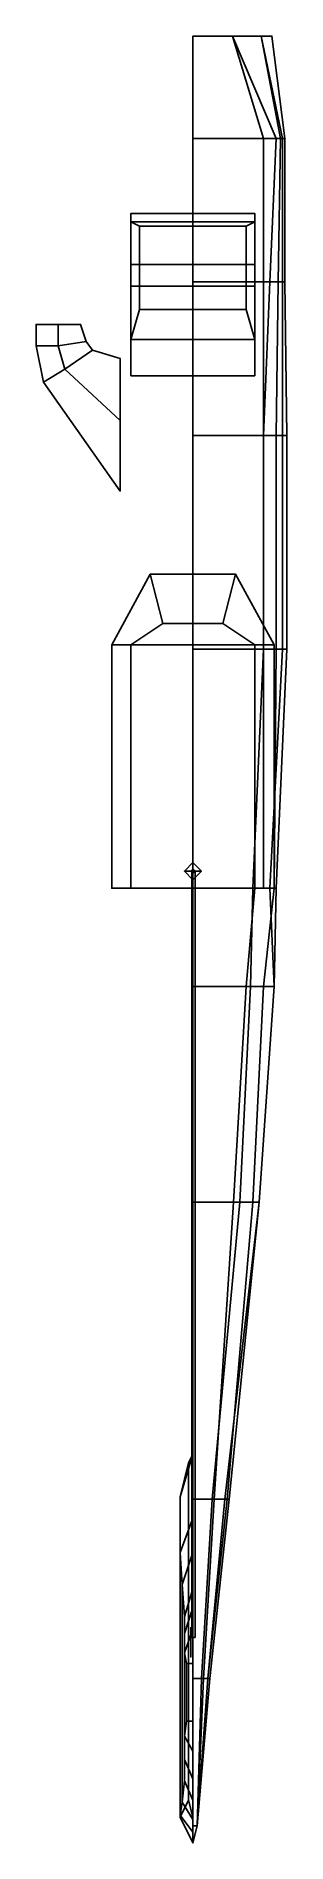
# Model space of a CAD drawing. Extents: x -0.73 to 0.44, y -4.51 to 3.95.
import ezdxf

# ---------------------------------------------------------------- set-up
doc = ezdxf.new("R2010")
doc.units = 0
doc.layers.get('0').update_dxf_attribs({"linetype": 'CONTINUOUS'})

msp = doc.modelspace()

# ---------------------------------------------------------------- linework, layer by layer
for points in [[(0.185, 3.95, 1.4196), (0.33, 3.47, 1.32), (0, 3.47, 1.29), (0, 3.95, 1.37)], [(0, 3.95, 2.11), (0, 3.47, 2.22), (0.39, 3.47, 2.18), (0.185, 3.95, 2.0604)], [(0.42, 3.47, 1.45), (0.33, 3.47, 1.32), (0.185, 3.95, 1.4196), (0.3204, 3.95, 1.555)], [(0.39, 3.47, 2.18), (0.41, 3.47, 2.07), (0.3204, 3.95, 1.925), (0.185, 3.95, 2.0604)], [(0.43, 3.47, 1.76), (0.42, 3.47, 1.45), (0.3204, 3.95, 1.555), (0.37, 3.95, 1.74)], [(0.41, 3.47, 2.07), (0.43, 3.47, 1.76), (0.37, 3.95, 1.74), (0.3204, 3.95, 1.925)], [(0.33, 3.47, 1.32), (0.33, 2.8, 1.29), (0, 2.8, 1.25), (0, 3.47, 1.29)], [(0, 3.47, 2.22), (0, 2.8, 2.31), (0.36, 2.8, 2.27), (0.39, 3.47, 2.18)], [(0.42, 2.8, 1.43), (0.33, 2.8, 1.29), (0.33, 3.47, 1.32), (0.42, 3.47, 1.45)], [(0.36, 2.8, 2.27), (0.4, 2.8, 2.13), (0.41, 3.47, 2.07), (0.39, 3.47, 2.18)], [(0.4, 2.8, 2.13), (0.43, 2.8, 1.76), (0.43, 3.47, 1.76), (0.41, 3.47, 2.07)], [(0.43, 2.8, 1.76), (0.42, 2.8, 1.43), (0.42, 3.47, 1.45), (0.43, 3.47, 1.76)], [(-0.29, 3.12, 1.26), (-0.29, 2.36, 1.22), (-0.29, 2.36, 1.28), (-0.29, 3.12, 1.32)], [(0.29, 3.12, 1.32), (0.29, 3.12, 1.26), (-0.29, 3.12, 1.26), (-0.29, 3.12, 1.32)], [(0.29, 3.12, 1.26), (0.29, 2.36, 1.22), (-0.29, 2.36, 1.22), (-0.29, 3.12, 1.26)], [(0.29, 3.12, 1.26), (0.29, 3.08, 1.16), (-0.29, 3.08, 1.16), (-0.29, 3.12, 1.26)], [(-0.29, 3.08, 1.16), (-0.29, 2.53, 1.16), (-0.29, 2.36, 1.22), (-0.29, 3.12, 1.26)], [(-0.29, 3.12, 1.26), (-0.29, 2.36, 1.22), (0.29, 2.36, 1.22), (0.29, 3.12, 1.26)], [(0.29, 3.08, 1.16), (0.25, 3.06, 1.15), (-0.25, 3.06, 1.15), (-0.29, 3.08, 1.16)], [(-0.25, 3.06, 1.15), (-0.25, 2.88, 1.13), (-0.29, 2.88, 1.16), (-0.29, 3.08, 1.16)], [(0.25, 3.06, 1.15), (0.25, 2.88, 1.13), (-0.25, 2.88, 1.13), (-0.25, 3.06, 1.15)], [(0.29, 2.88, 1.16), (0.25, 2.88, 1.13), (0.25, 3.06, 1.15), (0.29, 3.08, 1.16)], [(0.29, 2.36, 1.28), (0.29, 2.36, 1.22), (0.29, 3.12, 1.26), (0.29, 3.12, 1.32)], [(0.29, 2.36, 1.22), (0.29, 2.53, 1.16), (0.29, 3.08, 1.16), (0.29, 3.12, 1.26)], [(-0.25, 2.88, 1.13), (-0.25, 2.78, 1.13), (-0.29, 2.78, 1.16), (-0.29, 2.88, 1.16)], [(0.25, 2.88, 1.13), (0.25, 2.78, 1.13), (-0.25, 2.78, 1.13), (-0.25, 2.88, 1.13)], [(0.29, 2.78, 1.16), (0.25, 2.78, 1.13), (0.25, 2.88, 1.13), (0.29, 2.88, 1.16)], [(0.33, 2.8, 1.29), (0.33, 2.08, 1.26), (0, 2.08, 1.22), (0, 2.8, 1.25)], [(0, 2.8, 2.31), (0, 2.08, 2.37), (0.33, 2.08, 2.34), (0.36, 2.8, 2.27)], [(0.42, 2.08, 1.42), (0.33, 2.08, 1.26), (0.33, 2.8, 1.29), (0.42, 2.8, 1.43)], [(0.33, 2.08, 2.34), (0.39, 2.08, 2.16), (0.4, 2.8, 2.13), (0.36, 2.8, 2.27)], [(0.39, 2.08, 2.16), (0.44, 2.08, 1.76), (0.43, 2.8, 1.76), (0.4, 2.8, 2.13)], [(0.44, 2.08, 1.76), (0.42, 2.08, 1.42), (0.42, 2.8, 1.43), (0.43, 2.8, 1.76)], [(-0.25, 2.78, 1.13), (-0.25, 2.67, 1.14), (-0.29, 2.53, 1.16), (-0.29, 2.78, 1.16)], [(0.25, 2.78, 1.13), (0.25, 2.67, 1.14), (-0.25, 2.67, 1.14), (-0.25, 2.78, 1.13)], [(0.29, 2.53, 1.16), (0.25, 2.67, 1.14), (0.25, 2.78, 1.13), (0.29, 2.78, 1.16)], [(-0.29, 2.53, 1.16), (-0.25, 2.67, 1.14), (0.25, 2.67, 1.14), (0.29, 2.53, 1.16)], [(-0.63, 2.5, 1.74), (-0.7339, 2.5, 1.8), (-0.7339, 2.6, 1.8), (-0.63, 2.6, 1.74)], [(-0.7339, 2.5, 1.8), (-0.7339, 2.5, 1.92), (-0.7339, 2.6, 1.92), (-0.7339, 2.6, 1.8)], [(-0.7339, 2.5, 1.92), (-0.63, 2.5, 1.98), (-0.63, 2.6, 1.98), (-0.7339, 2.6, 1.92)], [(-0.63, 2.6, 1.98), (-0.63, 2.6, 1.74), (-0.7339, 2.6, 1.8), (-0.7339, 2.6, 1.92)], [(-0.63, 2.5, 1.98), (-0.5, 2.52, 1.92), (-0.5261, 2.6, 1.92), (-0.63, 2.6, 1.98)], [(-0.5, 2.52, 1.8), (-0.63, 2.5, 1.74), (-0.63, 2.6, 1.74), (-0.5261, 2.6, 1.8)], [(-0.5261, 2.6, 1.92), (-0.5261, 2.6, 1.8), (-0.63, 2.6, 1.74), (-0.63, 2.6, 1.98)], [(-0.5, 2.52, 1.92), (-0.5, 2.52, 1.8), (-0.5261, 2.6, 1.8), (-0.5261, 2.6, 1.92)], [(-0.6, 2.39, 1.74), (-0.7, 2.33, 1.8), (-0.7339, 2.5, 1.8), (-0.63, 2.5, 1.74)], [(-0.7, 2.33, 1.8), (-0.7, 2.33, 1.92), (-0.7339, 2.5, 1.92), (-0.7339, 2.5, 1.8)], [(-0.7, 2.33, 1.92), (-0.6, 2.39, 1.98), (-0.63, 2.5, 1.98), (-0.7339, 2.5, 1.92)], [(-0.6, 2.39, 1.98), (-0.47, 2.48, 1.92), (-0.5, 2.52, 1.92), (-0.63, 2.5, 1.98)], [(-0.47, 2.48, 1.8), (-0.6, 2.39, 1.74), (-0.63, 2.5, 1.74), (-0.5, 2.52, 1.8)], [(-0.34, 2.15, 1.98), (-0.34, 2.44, 1.92), (-0.47, 2.48, 1.92), (-0.6, 2.39, 1.98)], [(-0.34, 2.44, 1.8), (-0.34, 2.15, 1.74), (-0.6, 2.39, 1.74), (-0.47, 2.48, 1.8)], [(-0.47, 2.48, 1.92), (-0.47, 2.48, 1.8), (-0.5, 2.52, 1.8), (-0.5, 2.52, 1.92)], [(-0.34, 2.44, 1.92), (-0.34, 2.44, 1.8), (-0.47, 2.48, 1.8), (-0.47, 2.48, 1.92)], [(-0.29, 2.36, 1.22), (-0.29, 2.53, 1.16), (0.29, 2.53, 1.16), (0.29, 2.36, 1.22)], [(-0.34, 2.15, 1.74), (-0.34, 1.82, 1.8), (-0.7, 2.33, 1.8), (-0.6, 2.39, 1.74)], [(-0.34, 1.82, 1.92), (-0.34, 2.15, 1.98), (-0.6, 2.39, 1.98), (-0.7, 2.33, 1.92)], [(-0.34, 1.82, 1.8), (-0.34, 1.82, 1.92), (-0.7, 2.33, 1.92), (-0.7, 2.33, 1.8)], [(-0.29, 2.36, 1.28), (-0.29, 2.36, 1.22), (0.29, 2.36, 1.22), (0.29, 2.36, 1.28)], [(0.33, 2.08, 1.26), (0.33, 1.08, 1.26), (0, 1.08, 1.22), (0, 2.08, 1.22)], [(0, 2.08, 2.37), (0, 1.08, 2.41), (0.33, 1.08, 2.34), (0.33, 2.08, 2.34)], [(0.42, 1.08, 1.42), (0.33, 1.08, 1.26), (0.33, 2.08, 1.26), (0.42, 2.08, 1.42)], [(0.33, 1.08, 2.34), (0.39, 1.08, 2.16), (0.39, 2.08, 2.16), (0.33, 2.08, 2.34)], [(0.39, 1.08, 2.16), (0.44, 1.08, 1.76), (0.44, 2.08, 1.76), (0.39, 2.08, 2.16)], [(0.44, 1.08, 1.76), (0.42, 1.08, 1.42), (0.42, 2.08, 1.42), (0.44, 2.08, 1.76)], [(-0.2, 1.43, 2.35), (-0.38, 1.1, 2.15), (-0.29, 1.1, 2.58), (-0.14, 1.2, 2.58)], [(0.14, 1.2, 2.58), (0.2, 1.43, 2.35), (-0.2, 1.43, 2.35), (-0.14, 1.2, 2.58)], [(0.29, 1.1, 2.58), (0.38, 1.1, 2.15), (0.2, 1.43, 2.35), (0.14, 1.2, 2.58)], [(-0.14, 1.2, 2.58), (-0.29, 1.1, 2.58), (0.29, 1.1, 2.58), (0.14, 1.2, 2.58)], [(-0.38, 1.1, 2.15), (-0.38, -0.04, 2.15), (-0.29, -0.04, 2.58), (-0.29, 1.1, 2.58)], [(-0.29, 1.1, 2.58), (-0.29, -0.04, 2.58), (0.29, -0.04, 2.58), (0.29, 1.1, 2.58)], [(0.29, -0.04, 2.58), (0.38, -0.04, 2.15), (0.38, 1.1, 2.15), (0.29, 1.1, 2.58)], [(0.33, 1.08, 1.26), (0.28, -0.04, 1.36), (0, -0.04, 1.33), (0, 1.08, 1.22)], [(0.36, -0.04, 1.59), (0.28, -0.04, 1.36), (0.33, 1.08, 1.26), (0.42, 1.08, 1.42)], [(0.33, -0.04, 2.35), (0.38, -0.04, 2.15), (0.39, 1.08, 2.16), (0.33, 1.08, 2.34)], [(0.39, -0.04, 1.81), (0.36, -0.04, 1.59), (0.42, 1.08, 1.42), (0.44, 1.08, 1.76)], [(0.38, -0.04, 2.15), (0.39, -0.04, 1.81), (0.44, 1.08, 1.76), (0.39, 1.08, 2.16)], [(0, 0.08, 2.58), (-0.04, 0.04, 2.58), (-0.01, 0.04, 3.12), (0, 0.05, 3.12)], [(-0.04, 0.04, 2.58), (0, 0, 2.58), (0, 0.03, 3.12), (-0.01, 0.04, 3.12)], [(-0.01, 0.04, 3.12), (0, 0.03, 3.12), (0.01, 0.04, 3.12), (0, 0.05, 3.12)], [(0.01, 0.04, 3.09), (-0.005, 0.0403, 3.0987), (-0.005, -3.5475, 3.2239), (0.01, -3.5478, 3.2153)], [(-0.005, 0.0403, 3.0987), (-0.005, 0.0397, 3.0813), (-0.005, -3.5481, 3.2066), (-0.005, -3.5475, 3.2239)], [(-0.005, 0.0397, 3.0813), (0.01, 0.04, 3.09), (0.01, -3.5478, 3.2153), (-0.005, -3.5481, 3.2066)], [(0.04, 0.04, 2.58), (0, 0.08, 2.58), (0, 0.05, 3.12), (0.01, 0.04, 3.12)], [(0, 0, 2.58), (0.04, 0.04, 2.58), (0.01, 0.04, 3.12), (0, 0.03, 3.12)], [(0.28, -0.04, 1.36), (0.27, -0.5, 1.41), (0, -0.5, 1.37), (0, -0.04, 1.33)], [(0, -0.04, 2.58), (0, -0.5, 2.59), (0.25, -0.5, 2.59), (0.29, -0.04, 2.58)], [(0.25, -0.5, 2.59), (0.33, -0.5, 2.39), (0.38, -0.04, 2.15), (0.29, -0.04, 2.58)], [(0.38, -0.5, 1.61), (0.27, -0.5, 1.41), (0.28, -0.04, 1.36), (0.36, -0.04, 1.59)], [(0.33, -0.5, 2.39), (0.38, -0.5, 2.04), (0.39, -0.04, 1.81), (0.38, -0.04, 2.15)], [(0.38, -0.5, 2.04), (0.38, -0.5, 1.61), (0.36, -0.04, 1.59), (0.39, -0.04, 1.81)], [(0.27, -0.5, 1.41), (0.22, -1.51, 1.55), (0, -1.51, 1.52), (0, -0.5, 1.37)], [(0, -0.5, 2.59), (0, -1.51, 2.55), (0.19, -1.51, 2.52), (0.25, -0.5, 2.59)], [(0.19, -1.51, 2.52), (0.28, -1.51, 2.35), (0.33, -0.5, 2.39), (0.25, -0.5, 2.59)], [(0.31, -1.51, 1.72), (0.22, -1.51, 1.55), (0.27, -0.5, 1.41), (0.38, -0.5, 1.61)], [(0.28, -1.51, 2.35), (0.31, -1.51, 2.05), (0.38, -0.5, 2.04), (0.33, -0.5, 2.39)], [(0.31, -1.51, 2.05), (0.31, -1.51, 1.72), (0.38, -0.5, 1.61), (0.38, -0.5, 2.04)], [(0.22, -1.51, 1.55), (0.09, -2.9, 1.82), (0, -2.9, 1.78), (0, -1.51, 1.52)], [(0, -1.51, 2.55), (0, -2.9, 2.43), (0.1, -2.9, 2.4), (0.19, -1.51, 2.52)], [(0.15, -2.9, 1.91), (0.09, -2.9, 1.82), (0.22, -1.51, 1.55), (0.31, -1.51, 1.72)], [(0.1, -2.9, 2.4), (0.16, -2.9, 2.31), (0.28, -1.51, 2.35), (0.19, -1.51, 2.52)], [(0.17, -2.9, 2.12), (0.15, -2.9, 1.91), (0.31, -1.51, 1.72), (0.31, -1.51, 2.05)], [(0.16, -2.9, 2.31), (0.17, -2.9, 2.12), (0.31, -1.51, 2.05), (0.28, -1.51, 2.35)], [(0, -2.99, 2.45), (0, -2.69, 2.28), (-0.06, -2.89, 2.28), (-0.06, -3.15, 2.45)], [(0, -2.69, 2.28), (0, -2.69, 2.15), (-0.02, -2.73, 2.15), (-0.06, -2.89, 2.28)], [(-0.02, -2.73, 2.15), (-0.02, -4.31, 2.15), (-0.06, -4.39, 2.28), (-0.06, -2.89, 2.28)], [(-0.06, -2.89, 2.28), (-0.06, -4.39, 2.28), (-0.06, -4.38, 2.45), (-0.06, -3.15, 2.45)], [(0.09, -2.9, 1.82), (0.04, -3.74, 1.99), (0, -3.74, 1.96), (0, -2.9, 1.78)], [(0, -2.9, 2.43), (0, -3.74, 2.34), (0.05, -3.74, 2.31), (0.1, -2.9, 2.4)], [(0.07, -3.74, 2.08), (0.04, -3.74, 1.99), (0.09, -2.9, 1.82), (0.15, -2.9, 1.91)], [(0.05, -3.74, 2.31), (0.07, -3.74, 2.27), (0.16, -2.9, 2.31), (0.1, -2.9, 2.4)], [(0.07, -3.74, 2.27), (0.08, -3.74, 2.18), (0.17, -2.9, 2.12), (0.16, -2.9, 2.31)], [(0.08, -3.74, 2.18), (0.07, -3.74, 2.08), (0.15, -2.9, 1.91), (0.17, -2.9, 2.12)], [(0, -3.15, 2.69), (0, -2.99, 2.45), (-0.06, -3.15, 2.45), (-0.05, -3.3, 2.69)], [(-0.06, -3.15, 2.45), (-0.06, -4.38, 2.45), (-0.05, -4.32, 2.69), (-0.05, -3.3, 2.69)], [(0, -3.32, 2.93), (0, -3.15, 2.69), (-0.05, -3.3, 2.69), (-0.04, -3.45, 2.93)], [(-0.05, -3.3, 2.69), (-0.05, -4.32, 2.69), (-0.04, -4.22, 2.93), (-0.04, -3.45, 2.93)], [(0, -3.41, 3.06), (0, -3.32, 2.93), (-0.04, -3.45, 2.93), (-0.04, -3.53, 3.06)], [(0, -3.51, 3.16), (0, -3.41, 3.06), (-0.04, -3.53, 3.06), (-0.04, -3.62, 3.16)], [(-0.04, -3.45, 2.93), (-0.04, -4.22, 2.93), (-0.04, -4.12, 3.06), (-0.04, -3.53, 3.06)], [(0, -3.67, 3.24), (0, -3.51, 3.16), (-0.04, -3.62, 3.16), (-0.03, -3.67, 3.19)], [(-0.04, -3.53, 3.06), (-0.04, -4.12, 3.06), (-0.04, -4.01, 3.16), (-0.04, -3.62, 3.16)], [(-0.01, -3.5, 3.12), (-0.01, -3.64, 3.13), (-0.01, -3.53, 3.24), (-0.01, -3.51, 3.19)], [(0.01, -3.5478, 3.2153), (-0.005, -3.5475, 3.2239), (-0.005, -3.5481, 3.2066)], [(-0.04, -3.62, 3.16), (-0.04, -4.01, 3.16), (-0.03, -3.94, 3.19), (-0.03, -3.67, 3.19)], [(-0.03, -3.67, 3.19), (-0.03, -3.94, 3.19), (0, -3.94, 3.24), (0, -3.67, 3.24)], [(0.04, -3.74, 1.99), (0.02, -4.43, 2.18), (0, -4.43, 2.16), (0, -3.74, 1.96)], [(0, -3.74, 2.34), (0, -4.43, 2.31), (0.02, -4.43, 2.3), (0.05, -3.74, 2.31)], [(0.02, -4.43, 2.27), (0.02, -4.43, 2.23), (0.07, -3.74, 2.08), (0.08, -3.74, 2.18)], [(0.02, -4.43, 2.23), (0.02, -4.43, 2.18), (0.04, -3.74, 1.99), (0.07, -3.74, 2.08)], [(0.02, -4.43, 2.29), (0.02, -4.43, 2.27), (0.08, -3.74, 2.18), (0.07, -3.74, 2.27)], [(0.02, -4.43, 2.3), (0.02, -4.43, 2.29), (0.07, -3.74, 2.27), (0.05, -3.74, 2.31)], [(-0.03, -3.94, 3.19), (-0.04, -4.01, 3.16), (0, -4.08, 3.16), (0, -3.94, 3.24)], [(-0.04, -4.01, 3.16), (-0.04, -4.12, 3.06), (0, -4.21, 3.06), (0, -4.08, 3.16)], [(-0.04, -4.12, 3.06), (-0.04, -4.22, 2.93), (0, -4.31, 2.93), (0, -4.21, 3.06)], [(-0.04, -4.22, 2.93), (-0.05, -4.32, 2.69), (0, -4.4, 2.69), (0, -4.31, 2.93)], [(-0.06, -4.39, 2.28), (-0.02, -4.31, 2.15), (0, -4.39, 2.15), (0, -4.51, 2.28)], [(-0.05, -4.32, 2.69), (-0.06, -4.38, 2.45), (0, -4.46, 2.45), (0, -4.4, 2.69)], [(-0.06, -4.38, 2.45), (-0.06, -4.39, 2.28), (0, -4.51, 2.28), (0, -4.46, 2.45)], [(0, -4.51, 2.27), (0, -4.51, 2.23), (0.02, -4.43, 2.23), (0.02, -4.43, 2.27)], [(0, -4.51, 2.23), (0, -4.43, 2.16), (0.02, -4.43, 2.18), (0.02, -4.43, 2.23)], [(0, -4.51, 2.28), (0, -4.51, 2.27), (0.02, -4.43, 2.27), (0.02, -4.43, 2.29)], [(0, -4.43, 2.31), (0, -4.51, 2.28), (0.02, -4.43, 2.29), (0.02, -4.43, 2.3)]]:
    msp.add_3dface(points)

doc.saveas('drawing.dxf')
